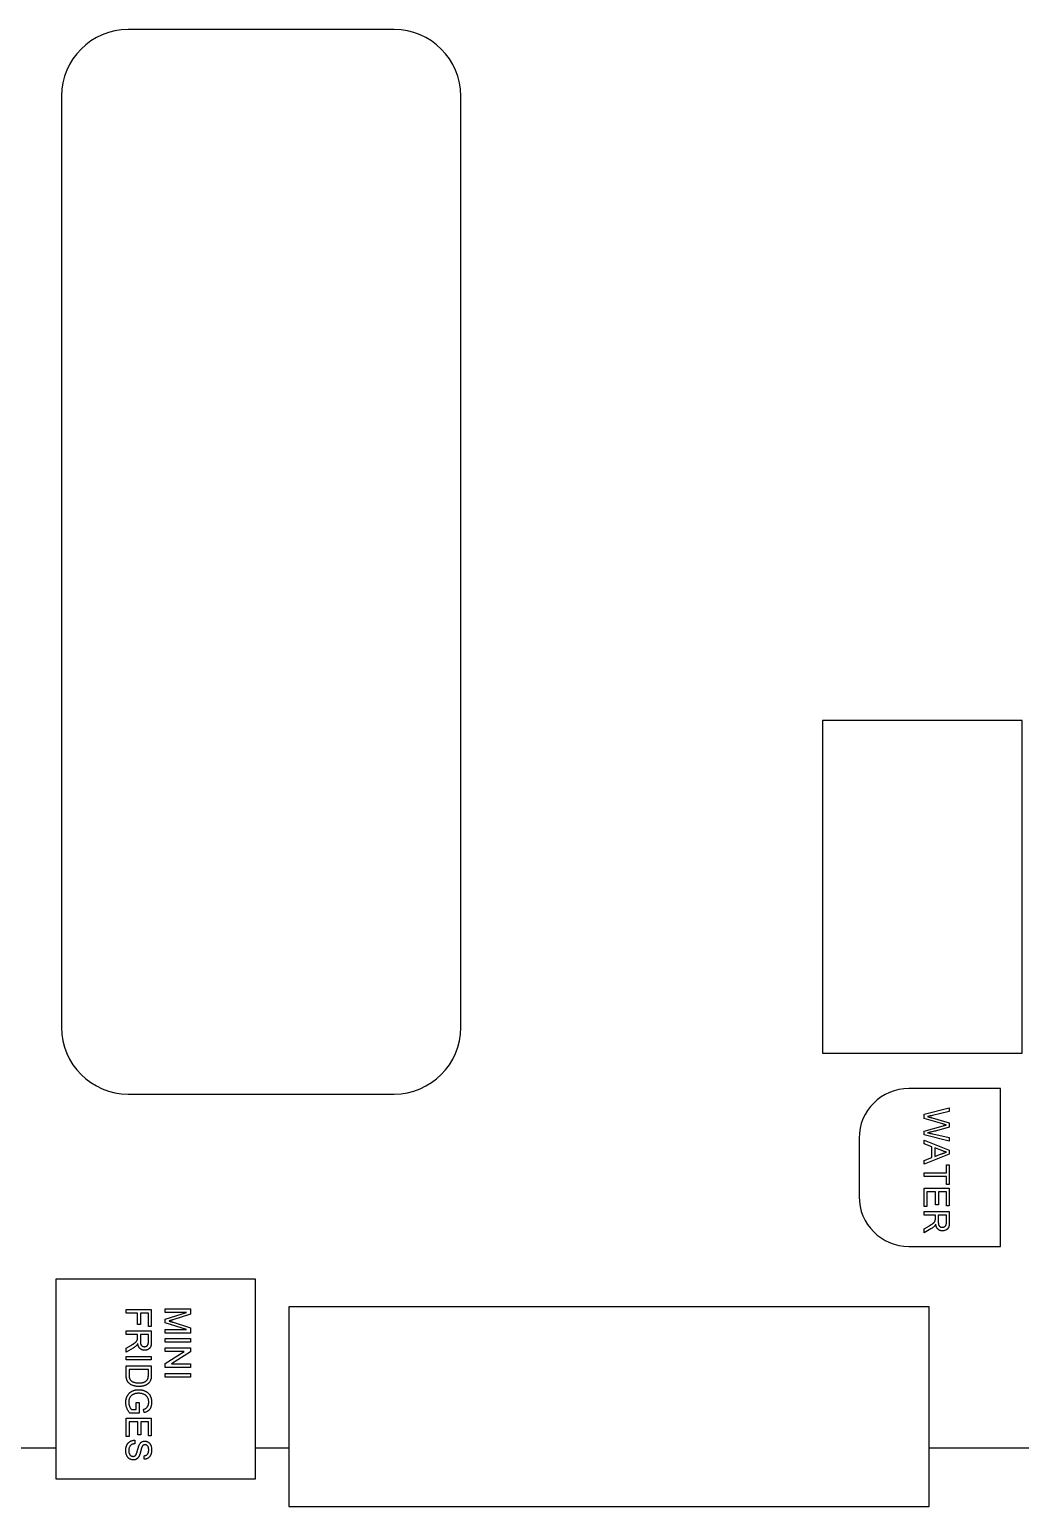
# Model space of a CAD drawing. Header units: inches. Extents: x -978 to -2, y 48 to 749.
# Drawn here: x -250.2 to -130.5, y 47.8 to 225.4 of the extents above; entities that cross this region are included whole.
import ezdxf

# ---------------------------------------------------------------- set-up
doc = ezdxf.new("R2010")
doc.units = ezdxf.units.IN
doc.header["$MEASUREMENT"] = 0

msp = doc.modelspace()

# ---------------------------------------------------------------- linework, layer by layer
at = {"color": 7, "linetype": 'Continuous', "lineweight": 25}
for p, q in [((-206.39, 225.37), (-238.39, 225.37)), ((-246.39, 217.37), (-246.39, 105.37)), ((-198.39, 105.37), (-198.39, 217.37)), ((-154.88, 142.28), (-154.88, 102.28)), ((-130.88, 142.28), (-154.88, 142.28)), ((-130.88, 102.28), (-130.88, 142.28)), ((-154.88, 102.28), (-130.88, 102.28)), ((-133.48, 98.04), (-144.48, 98.04)), ((-133.48, 79.04), (-133.48, 98.04)), ((-238.39, 97.37), (-206.39, 97.37)), ((-142.67, 94.93), (-139.63, 95.69)), ((-142.67, 94.42), (-142.67, 94.93)), ((-140.4, 93.77), (-142.67, 94.42)), ((-141.7, 94.51), (-139.63, 93.91)), ((-139.63, 95.25), (-141.63, 94.8)), ((-139.63, 95.69), (-139.63, 95.25)), ((-142.67, 92.92), (-140.35, 93.56)), ((-142.67, 92.45), (-142.67, 92.92)), ((-139.63, 91.69), (-142.67, 92.45)), ((-141.62, 92.58), (-139.63, 92.13)), ((-139.63, 93.39), (-141.15, 92.96)), ((-139.63, 93.91), (-139.63, 93.39)), ((-150.48, 92.04), (-150.48, 85.04)), ((-142.67, 91.83), (-139.63, 90.62)), ((-142.67, 91.38), (-142.67, 91.83)), ((-141.73, 91.03), (-142.67, 91.38)), ((-141.73, 89.74), (-141.73, 91.03)), ((-141.38, 90.9), (-141.38, 89.87)), ((-140.54, 90.59), (-141.38, 90.9)), ((-139.63, 92.13), (-139.63, 91.69)), ((-139.63, 90.62), (-139.63, 90.14)), ((-139.63, 90.14), (-142.67, 88.94)), ((-142.67, 89.39), (-141.73, 89.74)), ((-142.67, 88.94), (-142.67, 89.39)), ((-141.38, 89.87), (-140.59, 90.16)), ((-139.98, 88.85), (-139.63, 88.85)), ((-139.98, 87.88), (-139.98, 88.85)), ((-139.63, 88.85), (-139.63, 86.48)), ((-142.67, 87.88), (-139.98, 87.88)), ((-142.67, 87.45), (-142.67, 87.88)), ((-139.98, 87.45), (-142.67, 87.45)), ((-139.98, 86.48), (-139.98, 87.45)), ((-142.67, 86.05), (-139.63, 86.05)), ((-142.67, 83.83), (-142.67, 86.05)), ((-142.32, 85.62), (-142.32, 83.83)), ((-141.27, 85.62), (-142.32, 85.62)), ((-141.27, 84.03), (-141.27, 85.62)), ((-140.92, 85.62), (-140.92, 84.03)), ((-139.98, 85.62), (-140.92, 85.62)), ((-139.63, 86.48), (-139.98, 86.48)), ((-139.98, 83.91), (-139.98, 85.62)), ((-139.63, 86.05), (-139.63, 83.91)), ((-142.32, 83.83), (-142.67, 83.83)), ((-140.92, 84.03), (-141.27, 84.03)), ((-139.63, 83.91), (-139.98, 83.91)), ((-142.67, 83.25), (-139.63, 83.25)), ((-142.67, 82.82), (-142.67, 83.25)), ((-141.3, 82.82), (-142.67, 82.82)), ((-141.3, 82.38), (-141.3, 82.82)), ((-140.95, 82.82), (-140.95, 82.01)), ((-139.98, 82.82), (-140.95, 82.82)), ((-139.98, 81.92), (-139.98, 82.82)), ((-139.63, 83.25), (-139.63, 81.93)), ((-142.67, 81.16), (-142.03, 81.53)), ((-142.67, 80.67), (-142.67, 81.16)), ((-141.83, 81.16), (-142.67, 80.67)), ((-144.48, 79.04), (-133.48, 79.04)), ((-247.08, 75.09), (-247.08, 51.09)), ((-223.08, 75.09), (-247.08, 75.09)), ((-223.08, 51.09), (-223.08, 75.09)), ((-238.63, 71.46), (-235.6, 71.46)), ((-238.63, 71.03), (-238.63, 71.46)), ((-235.6, 71.46), (-235.6, 69.43)), ((-233.93, 71.53), (-230.89, 71.53)), ((-233.93, 71.11), (-233.93, 71.53)), ((-233.93, 70.3), (-231.36, 71.11)), ((-231.36, 71.11), (-233.93, 71.11)), ((-230.89, 71.53), (-230.89, 70.89)), ((-142.06, 71.78), (-219.06, 71.78)), ((-219.06, 71.78), (-219.06, 47.78)), ((-142.06, 47.78), (-142.06, 71.78)), ((-237.27, 71.03), (-238.63, 71.03)), ((-237.27, 69.67), (-237.27, 71.03)), ((-236.92, 69.67), (-237.27, 69.67)), ((-236.92, 71.03), (-236.92, 69.67)), ((-235.95, 71.03), (-236.92, 71.03)), ((-235.95, 69.43), (-235.95, 71.03)), ((-235.6, 69.43), (-235.95, 69.43)), ((-233.93, 69.86), (-233.93, 70.3)), ((-231.36, 69.05), (-233.93, 69.86)), ((-230.89, 70.89), (-233.02, 70.21)), ((-232.99, 69.93), (-230.89, 69.26)), ((-238.63, 68.89), (-235.6, 68.89)), ((-238.63, 68.46), (-238.63, 68.89)), ((-237.27, 68.46), (-238.63, 68.46)), ((-237.27, 68.02), (-237.27, 68.46)), ((-236.92, 68.46), (-236.92, 67.65)), ((-235.95, 68.46), (-236.92, 68.46)), ((-235.95, 67.56), (-235.95, 68.46)), ((-235.6, 68.89), (-235.6, 67.57)), ((-233.93, 69.05), (-231.36, 69.05)), ((-233.93, 68.62), (-233.93, 69.05)), ((-230.89, 68.62), (-233.93, 68.62)), ((-233.93, 67.96), (-230.89, 67.96)), ((-233.93, 67.53), (-233.93, 67.96)), ((-230.89, 67.53), (-233.93, 67.53)), ((-230.89, 69.26), (-230.89, 68.62)), ((-230.89, 67.96), (-230.89, 67.53)), ((-238.63, 66.8), (-237.99, 67.18)), ((-237.8, 66.81), (-238.63, 66.31)), ((-238.63, 66.31), (-238.63, 66.8)), ((-238.63, 65.82), (-235.6, 65.82)), ((-238.63, 65.39), (-238.63, 65.82)), ((-235.6, 65.82), (-235.6, 65.39)), ((-233.93, 66.83), (-230.89, 66.83)), ((-233.93, 66.4), (-233.93, 66.83)), ((-233.93, 64.95), (-231.66, 66.4)), ((-231.66, 66.4), (-233.93, 66.4)), ((-230.89, 66.38), (-233.16, 64.92)), ((-230.89, 66.83), (-230.89, 66.38)), ((-235.6, 65.39), (-238.63, 65.39)), ((-238.63, 64.69), (-235.6, 64.69)), ((-238.63, 63.6), (-238.63, 64.69)), ((-235.95, 64.26), (-238.28, 64.26)), ((-238.28, 64.26), (-238.28, 63.64)), ((-235.95, 63.65), (-235.95, 64.26)), ((-235.6, 64.69), (-235.6, 63.65)), ((-233.93, 64.5), (-233.93, 64.95)), ((-230.89, 64.5), (-233.93, 64.5)), ((-233.16, 64.92), (-230.89, 64.92)), ((-230.89, 64.92), (-230.89, 64.5)), ((-233.93, 63.76), (-230.89, 63.76)), ((-233.93, 63.33), (-233.93, 63.76)), ((-230.89, 63.33), (-233.93, 63.33)), ((-230.89, 63.76), (-230.89, 63.33)), ((-237.08, 59.01), (-238.2, 59.01)), ((-238, 59.44), (-237.43, 59.44)), ((-237.43, 60.26), (-237.08, 60.26)), ((-237.43, 59.44), (-237.43, 60.26)), ((-237.08, 60.26), (-237.08, 59.01)), ((-236.45, 59.06), (-236.55, 59.45)), ((-238.63, 58.39), (-235.6, 58.39)), ((-238.63, 56.17), (-238.63, 58.39)), ((-238.28, 57.96), (-238.28, 56.17)), ((-237.23, 57.96), (-238.28, 57.96)), ((-237.23, 56.37), (-237.23, 57.96)), ((-236.88, 57.96), (-236.88, 56.37)), ((-235.95, 57.96), (-236.88, 57.96)), ((-235.95, 56.25), (-235.95, 57.96)), ((-235.6, 58.39), (-235.6, 56.25)), ((-238.28, 56.17), (-238.63, 56.17)), ((-237.58, 55.75), (-237.58, 55.32)), ((-236.88, 56.37), (-237.23, 56.37)), ((-235.6, 56.25), (-235.95, 56.25)), ((-247.08, 54.78), (-343.83, 54.78)), ((-236.46, 53.45), (-236.46, 53.88)), ((-219.06, 54.78), (-223.08, 54.78)), ((-130.06, 54.78), (-142.06, 54.78)), ((-247.08, 51.09), (-223.08, 51.09)), ((-219.06, 47.78), (-142.06, 47.78))]:
    msp.add_line(p, q, dxfattribs=at)
for centre, radius, start, end in [((-238.39, 217.37), 8, 90, 180), ((-206.39, 217.37), 8, 0, 90), ((-238.39, 105.37), 8, 180, 270), ((-206.39, 105.37), 8, 270, 0), ((-144.48, 92.04), 6, 90, 180), ((-144.48, 85.04), 6, 180, 270)]:
    msp.add_arc(centre, radius, start, end, dxfattribs=at)
for points, knots in [([(-141.63, 94.8), (-141.73, 94.78), (-141.93, 94.73), (-142.14, 94.68), (-142.24, 94.66)], [0, 0, 0, 0, 0.502565, 1, 1, 1, 1]), ([(-142.24, 94.66), (-142.2, 94.65), (-142.14, 94.63), (-142.04, 94.6), (-141.95, 94.58), (-141.88, 94.56), (-141.82, 94.54), (-141.77, 94.52), (-141.73, 94.51), (-141.71, 94.51), (-141.7, 94.51)], [0, 0, 0, 0, 0.204226, 0.385542, 0.544548, 0.680944, 0.794732, 0.886212, 0.953741, 1, 1, 1, 1]), ([(-141.15, 92.96), (-141.25, 92.93), (-141.43, 92.89), (-141.71, 92.82), (-141.98, 92.77), (-142.15, 92.73), (-142.24, 92.72)], [0, 0, 0, 0, 0.2603861, 0.5134251, 0.7599736, 1, 1, 1, 1]), ([(-142.24, 92.72), (-142.2, 92.71), (-142.1, 92.69), (-141.95, 92.65), (-141.79, 92.62), (-141.68, 92.59), (-141.62, 92.58)], [0, 0, 0, 0, 0.215533, 0.453359, 0.715533, 1, 1, 1, 1]), ([(-140, 93.65), (-140.04, 93.66), (-140.11, 93.68), (-140.22, 93.71), (-140.31, 93.74), (-140.37, 93.76), (-140.4, 93.77)], [0, 0, 0, 0, 0.299433, 0.56578, 0.799637, 1, 1, 1, 1]), ([(-140.35, 93.56), (-140.32, 93.56), (-140.28, 93.57), (-140.22, 93.59), (-140.17, 93.61), (-140.12, 93.62), (-140.08, 93.63), (-140.05, 93.64), (-140.02, 93.64), (-140, 93.65), (-140, 93.65)], [0, 0, 0, 0, 0.19528, 0.370959, 0.526302, 0.66204, 0.776996, 0.871173, 0.945757, 1, 1, 1, 1]), ([(-139.98, 90.38), (-140.03, 90.4), (-140.13, 90.42), (-140.27, 90.47), (-140.41, 90.52), (-140.5, 90.57), (-140.54, 90.59)], [0, 0, 0, 0, 0.247294, 0.495608, 0.746359, 1, 1, 1, 1]), ([(-140.59, 90.16), (-140.55, 90.17), (-140.49, 90.19), (-140.41, 90.23), (-140.32, 90.26), (-140.25, 90.29), (-140.17, 90.31), (-140.1, 90.34), (-140.04, 90.36), (-140, 90.38), (-139.98, 90.38)], [0, 0, 0, 0, 0.153148, 0.299433, 0.436426, 0.565671, 0.686508, 0.799269, 0.903395, 1, 1, 1, 1]), ([(-142.03, 81.53), (-142, 81.55), (-141.96, 81.57), (-141.9, 81.61), (-141.84, 81.65), (-141.78, 81.68), (-141.73, 81.72), (-141.68, 81.75), (-141.64, 81.78), (-141.59, 81.81), (-141.54, 81.86), (-141.48, 81.9), (-141.43, 81.95), (-141.39, 82.01), (-141.35, 82.08), (-141.33, 82.14), (-141.32, 82.17)], [0, 0, 0, 0, 0.080769, 0.156517, 0.2279, 0.294266, 0.356814, 0.414349, 0.467579, 0.516318, 0.604286, 0.681525, 0.747606, 0.804429, 0.90542, 1, 1, 1, 1]), ([(-141.27, 81.72), (-141.28, 81.69), (-141.3, 81.65), (-141.34, 81.58), (-141.38, 81.53), (-141.4, 81.5), (-141.42, 81.48)], [0, 0, 0, 0, 0.2931027, 0.5547385, 0.7918948, 1, 1, 1, 1]), ([(-141.32, 82.17), (-141.32, 82.18), (-141.31, 82.21), (-141.31, 82.26), (-141.3, 82.32), (-141.3, 82.36), (-141.3, 82.38)], [0, 0, 0, 0, 0.177495, 0.405226, 0.678388, 1, 1, 1, 1]), ([(-140.45, 80.91), (-140.48, 80.91), (-140.53, 80.92), (-140.6, 80.92), (-140.67, 80.94), (-140.74, 80.96), (-140.81, 80.99), (-140.87, 81.02), (-140.93, 81.06), (-140.99, 81.11), (-141.04, 81.16), (-141.09, 81.22), (-141.13, 81.29), (-141.17, 81.36), (-141.2, 81.44), (-141.23, 81.53), (-141.25, 81.62), (-141.26, 81.69), (-141.27, 81.72)], [0, 0, 0, 0, 0.061418, 0.121304, 0.179238, 0.235956, 0.292239, 0.348223, 0.404476, 0.462061, 0.520714, 0.580393, 0.642245, 0.70636, 0.774297, 0.84526, 0.920621, 1, 1, 1, 1]), ([(-140.95, 82.01), (-140.95, 81.97), (-140.95, 81.89), (-140.94, 81.78), (-140.93, 81.69), (-140.9, 81.62), (-140.87, 81.55), (-140.83, 81.5), (-140.78, 81.45), (-140.72, 81.41), (-140.66, 81.38), (-140.6, 81.36), (-140.53, 81.34), (-140.48, 81.34), (-140.46, 81.34)], [0, 0, 0, 0, 0.128817, 0.240812, 0.337931, 0.420591, 0.494504, 0.565999, 0.637128, 0.709447, 0.782216, 0.854334, 0.926195, 1, 1, 1, 1]), ([(-140.46, 81.34), (-140.44, 81.34), (-140.41, 81.34), (-140.36, 81.35), (-140.31, 81.36), (-140.27, 81.38), (-140.23, 81.4), (-140.19, 81.42), (-140.15, 81.45), (-140.12, 81.48), (-140.08, 81.52), (-140.06, 81.56), (-140.03, 81.61), (-140.01, 81.66), (-140, 81.72), (-139.99, 81.78), (-139.98, 81.84), (-139.98, 81.89), (-139.98, 81.92)], [0, 0, 0, 0, 0.060326, 0.11816, 0.174187, 0.229539, 0.28345, 0.337827, 0.392632, 0.448466, 0.505965, 0.565059, 0.626654, 0.692232, 0.761131, 0.83531, 0.915326, 1, 1, 1, 1]), ([(-139.63, 81.93), (-139.63, 81.9), (-139.63, 81.84), (-139.64, 81.75), (-139.64, 81.67), (-139.65, 81.6), (-139.66, 81.53), (-139.68, 81.46), (-139.69, 81.4), (-139.71, 81.35), (-139.73, 81.3), (-139.76, 81.26), (-139.79, 81.21), (-139.82, 81.17), (-139.86, 81.13), (-139.9, 81.1), (-139.95, 81.06), (-140.01, 81.02), (-140.1, 80.98), (-140.21, 80.94), (-140.33, 80.92), (-140.41, 80.92), (-140.45, 80.91)], [0, 0, 0, 0, 0.062106, 0.120199, 0.174366, 0.225016, 0.272326, 0.316351, 0.356828, 0.393933, 0.429541, 0.46463, 0.49998, 0.535423, 0.57159, 0.608131, 0.645881, 0.684732, 0.762604, 0.840514, 0.919082, 1, 1, 1, 1]), ([(-141.42, 81.48), (-141.44, 81.45), (-141.5, 81.4), (-141.6, 81.31), (-141.71, 81.24), (-141.79, 81.19), (-141.83, 81.16)], [0, 0, 0, 0, 0.229543, 0.470754, 0.728168, 1, 1, 1, 1]), ([(-233.02, 70.21), (-233.05, 70.21), (-233.09, 70.19), (-233.16, 70.17), (-233.22, 70.15), (-233.28, 70.13), (-233.33, 70.12), (-233.38, 70.1), (-233.43, 70.09), (-233.45, 70.08), (-233.47, 70.08)], [0, 0, 0, 0, 0.162526, 0.314315, 0.454978, 0.584519, 0.704567, 0.813495, 0.911681, 1, 1, 1, 1]), ([(-233.47, 70.08), (-233.45, 70.07), (-233.42, 70.06), (-233.37, 70.05), (-233.32, 70.03), (-233.26, 70.01), (-233.2, 70), (-233.13, 69.97), (-233.06, 69.95), (-233.01, 69.94), (-232.99, 69.93)], [0, 0, 0, 0, 0.089205, 0.189833, 0.299233, 0.419261, 0.549207, 0.689074, 0.839579, 1, 1, 1, 1]), ([(-237.99, 67.18), (-237.97, 67.19), (-237.93, 67.22), (-237.86, 67.25), (-237.8, 67.29), (-237.75, 67.33), (-237.7, 67.36), (-237.65, 67.39), (-237.61, 67.42), (-237.56, 67.46), (-237.5, 67.5), (-237.45, 67.55), (-237.4, 67.59), (-237.36, 67.65), (-237.31, 67.72), (-237.3, 67.78), (-237.29, 67.81)], [0, 0, 0, 0, 0.080781, 0.156541, 0.227935, 0.29431, 0.356868, 0.414759, 0.467641, 0.516748, 0.60473, 0.681571, 0.74811, 0.804941, 0.905406, 1, 1, 1, 1]), ([(-237.29, 67.81), (-237.28, 67.83), (-237.28, 67.85), (-237.28, 67.9), (-237.27, 67.96), (-237.27, 68), (-237.27, 68.02)], [0, 0, 0, 0, 0.177495, 0.405226, 0.678388, 1, 1, 1, 1]), ([(-236.92, 67.65), (-236.92, 67.61), (-236.92, 67.53), (-236.91, 67.43), (-236.89, 67.34), (-236.87, 67.26), (-236.84, 67.19), (-236.8, 67.14), (-236.75, 67.09), (-236.69, 67.05), (-236.63, 67.02), (-236.56, 67), (-236.5, 66.99), (-236.45, 66.99), (-236.43, 66.98)], [0, 0, 0, 0, 0.1288603, 0.2408922, 0.3380442, 0.4201205, 0.4940585, 0.5660948, 0.636805, 0.7091484, 0.7819418, 0.8542853, 0.9261704, 1, 1, 1, 1]), ([(-236.43, 66.98), (-236.41, 66.99), (-236.38, 66.99), (-236.33, 66.99), (-236.28, 67), (-236.24, 67.02), (-236.19, 67.04), (-236.16, 67.06), (-236.12, 67.09), (-236.08, 67.12), (-236.05, 67.16), (-236.02, 67.2), (-236, 67.25), (-235.98, 67.3), (-235.97, 67.36), (-235.96, 67.42), (-235.95, 67.49), (-235.95, 67.53), (-235.95, 67.56)], [0, 0, 0, 0, 0.060326, 0.11816, 0.174187, 0.229539, 0.28345, 0.337827, 0.392632, 0.448466, 0.505965, 0.565059, 0.626654, 0.692232, 0.761131, 0.83531, 0.915326, 1, 1, 1, 1]), ([(-235.6, 67.57), (-235.6, 67.54), (-235.6, 67.48), (-235.6, 67.4), (-235.61, 67.32), (-235.62, 67.24), (-235.63, 67.17), (-235.64, 67.11), (-235.66, 67.05), (-235.68, 66.99), (-235.7, 66.94), (-235.73, 66.9), (-235.76, 66.85), (-235.79, 66.81), (-235.83, 66.78), (-235.87, 66.74), (-235.92, 66.71), (-235.98, 66.67), (-236.07, 66.62), (-236.18, 66.58), (-236.3, 66.56), (-236.38, 66.56), (-236.42, 66.56)], [0, 0, 0, 0, 0.062113, 0.120212, 0.174385, 0.225444, 0.272358, 0.316388, 0.356869, 0.393978, 0.429589, 0.464683, 0.500036, 0.535483, 0.571363, 0.607909, 0.645662, 0.684517, 0.762579, 0.840497, 0.919073, 1, 1, 1, 1]), ([(-237.38, 67.13), (-237.41, 67.1), (-237.47, 67.04), (-237.57, 66.96), (-237.68, 66.88), (-237.76, 66.83), (-237.8, 66.81)], [0, 0, 0, 0, 0.229528, 0.471466, 0.728186, 1, 1, 1, 1]), ([(-237.23, 67.36), (-237.25, 67.34), (-237.27, 67.29), (-237.31, 67.23), (-237.34, 67.17), (-237.37, 67.14), (-237.38, 67.13)], [0, 0, 0, 0, 0.293076, 0.556562, 0.791914, 1, 1, 1, 1]), ([(-236.42, 66.56), (-236.44, 66.56), (-236.49, 66.56), (-236.57, 66.57), (-236.64, 66.58), (-236.71, 66.6), (-236.78, 66.63), (-236.84, 66.67), (-236.9, 66.71), (-236.96, 66.75), (-237.01, 66.81), (-237.06, 66.87), (-237.1, 66.93), (-237.13, 67.01), (-237.17, 67.08), (-237.19, 67.17), (-237.22, 67.26), (-237.23, 67.33), (-237.23, 67.36)], [0, 0, 0, 0, 0.061413, 0.121295, 0.179224, 0.235938, 0.292217, 0.348197, 0.404445, 0.462026, 0.520334, 0.580383, 0.641826, 0.706363, 0.773851, 0.845266, 0.920155, 1, 1, 1, 1]), ([(-237.1, 62.2), (-237.16, 62.2), (-237.26, 62.2), (-237.42, 62.22), (-237.57, 62.24), (-237.71, 62.28), (-237.84, 62.32), (-237.95, 62.37), (-238.06, 62.42), (-238.15, 62.48), (-238.24, 62.55), (-238.31, 62.62), (-238.37, 62.69), (-238.43, 62.76), (-238.48, 62.84), (-238.52, 62.93), (-238.55, 63.02), (-238.58, 63.12), (-238.61, 63.23), (-238.62, 63.35), (-238.63, 63.47), (-238.63, 63.56), (-238.63, 63.6)], [0, 0, 0, 0, 0.070538, 0.137265, 0.200472, 0.260573, 0.317203, 0.370006, 0.419824, 0.466241, 0.510134, 0.552081, 0.591863, 0.630336, 0.668716, 0.708706, 0.750896, 0.795285, 0.84198, 0.891765, 0.944294, 1, 1, 1, 1]), ([(-238.28, 63.64), (-238.28, 63.59), (-238.28, 63.51), (-238.27, 63.38), (-238.25, 63.28), (-238.23, 63.19), (-238.2, 63.11), (-238.16, 63.04), (-238.12, 62.97), (-238.09, 62.94), (-238.07, 62.92)], [0, 0, 0, 0, 0.177956, 0.336653, 0.476122, 0.597334, 0.707007, 0.80993, 0.907088, 1, 1, 1, 1]), ([(-238.07, 62.92), (-238.04, 62.9), (-237.99, 62.85), (-237.9, 62.8), (-237.8, 62.75), (-237.68, 62.7), (-237.55, 62.67), (-237.41, 62.65), (-237.26, 62.63), (-237.15, 62.63), (-237.09, 62.63)], [0, 0, 0, 0, 0.097773, 0.20086, 0.310441, 0.427816, 0.555168, 0.691834, 0.840089, 1, 1, 1, 1]), ([(-235.86, 62.68), (-235.88, 62.66), (-235.91, 62.62), (-235.97, 62.56), (-236.03, 62.51), (-236.09, 62.47), (-236.16, 62.42), (-236.23, 62.38), (-236.3, 62.35), (-236.38, 62.32), (-236.46, 62.29), (-236.54, 62.27), (-236.63, 62.25), (-236.72, 62.23), (-236.81, 62.22), (-236.9, 62.21), (-237, 62.2), (-237.07, 62.2), (-237.1, 62.2)], [0, 0, 0, 0, 0.056812, 0.113882, 0.170533, 0.227547, 0.285353, 0.343701, 0.403, 0.463842, 0.525815, 0.588967, 0.653271, 0.719097, 0.786749, 0.855788, 0.926836, 1, 1, 1, 1]), ([(-237.09, 62.63), (-237.05, 62.63), (-236.98, 62.63), (-236.87, 62.64), (-236.77, 62.65), (-236.67, 62.67), (-236.58, 62.69), (-236.5, 62.71), (-236.43, 62.74), (-236.36, 62.78), (-236.3, 62.82), (-236.24, 62.86), (-236.19, 62.9), (-236.14, 62.95), (-236.1, 62.99), (-236.07, 63.04), (-236.04, 63.09), (-236.02, 63.13), (-236.01, 63.15)], [0, 0, 0, 0, 0.091258, 0.177402, 0.258694, 0.334791, 0.406045, 0.473581, 0.537187, 0.597012, 0.654533, 0.709286, 0.761518, 0.811848, 0.860604, 0.907806, 0.954259, 1, 1, 1, 1]), ([(-236.01, 63.15), (-236.01, 63.16), (-236, 63.19), (-235.98, 63.24), (-235.97, 63.29), (-235.97, 63.35), (-235.96, 63.42), (-235.95, 63.49), (-235.95, 63.57), (-235.95, 63.62), (-235.95, 63.65)], [0, 0, 0, 0, 0.087425, 0.185248, 0.292738, 0.411206, 0.541246, 0.682781, 0.836034, 1, 1, 1, 1]), ([(-235.64, 63.12), (-235.65, 63.08), (-235.68, 62.99), (-235.72, 62.88), (-235.79, 62.77), (-235.84, 62.71), (-235.86, 62.68)], [0, 0, 0, 0, 0.261195, 0.513143, 0.757809, 1, 1, 1, 1]), ([(-235.6, 63.65), (-235.6, 63.62), (-235.6, 63.57), (-235.6, 63.49), (-235.61, 63.41), (-235.61, 63.35), (-235.62, 63.28), (-235.62, 63.22), (-235.63, 63.17), (-235.64, 63.13), (-235.64, 63.12)], [0, 0, 0, 0, 0.157891, 0.3067943, 0.4456742, 0.5756804, 0.6946315, 0.8059778, 0.9077644, 1, 1, 1, 1]), ([(-238.67, 60.27), (-238.67, 60.3), (-238.67, 60.38), (-238.66, 60.48), (-238.65, 60.59), (-238.63, 60.69), (-238.6, 60.79), (-238.57, 60.89), (-238.53, 60.98), (-238.48, 61.08), (-238.43, 61.16), (-238.38, 61.25), (-238.32, 61.33), (-238.25, 61.4), (-238.18, 61.46), (-238.1, 61.52), (-238.02, 61.58), (-237.93, 61.63), (-237.84, 61.67), (-237.75, 61.71), (-237.65, 61.74), (-237.55, 61.77), (-237.45, 61.79), (-237.35, 61.8), (-237.24, 61.81), (-237.17, 61.81), (-237.13, 61.81)], [0, 0, 0, 0, 0.044699, 0.088796, 0.131912, 0.174225, 0.21638, 0.258301, 0.299833, 0.341459, 0.382703, 0.423098, 0.463002, 0.502657, 0.541964, 0.581674, 0.621727, 0.662298, 0.703372, 0.744354, 0.78565, 0.827265, 0.869336, 0.911963, 0.955548, 1, 1, 1, 1]), ([(-237.12, 61.38), (-237.15, 61.38), (-237.21, 61.38), (-237.31, 61.38), (-237.4, 61.37), (-237.48, 61.35), (-237.57, 61.33), (-237.64, 61.31), (-237.72, 61.28), (-237.79, 61.25), (-237.85, 61.21), (-237.92, 61.17), (-237.97, 61.13), (-238.02, 61.08), (-238.07, 61.03), (-238.12, 60.98), (-238.16, 60.92), (-238.2, 60.83), (-238.25, 60.72), (-238.29, 60.59), (-238.32, 60.45), (-238.32, 60.35), (-238.32, 60.3)], [0, 0, 0, 0, 0.053538, 0.104883, 0.154435, 0.202077, 0.247846, 0.291965, 0.335047, 0.37675, 0.417413, 0.45728, 0.496143, 0.534506, 0.572835, 0.611177, 0.649576, 0.688923, 0.767064, 0.844414, 0.921553, 1, 1, 1, 1]), ([(-237.13, 61.81), (-237.09, 61.81), (-237.02, 61.81), (-236.92, 61.8), (-236.81, 61.79), (-236.71, 61.77), (-236.6, 61.74), (-236.5, 61.71), (-236.41, 61.67), (-236.31, 61.63), (-236.22, 61.58), (-236.13, 61.53), (-236.05, 61.47), (-235.98, 61.4), (-235.91, 61.34), (-235.85, 61.26), (-235.79, 61.18), (-235.74, 61.1), (-235.7, 61.01), (-235.66, 60.92), (-235.63, 60.82), (-235.61, 60.72), (-235.59, 60.62), (-235.57, 60.52), (-235.56, 60.41), (-235.56, 60.34), (-235.56, 60.3)], [0, 0, 0, 0, 0.044166, 0.087712, 0.131033, 0.173745, 0.216216, 0.25865, 0.301202, 0.343925, 0.386289, 0.427414, 0.46767, 0.507345, 0.546586, 0.58565, 0.624788, 0.664254, 0.704074, 0.744334, 0.784891, 0.825992, 0.867977, 0.91081, 0.954848, 1, 1, 1, 1]), ([(-236.51, 61.27), (-236.56, 61.29), (-236.65, 61.32), (-236.8, 61.36), (-236.96, 61.38), (-237.06, 61.38), (-237.12, 61.38)], [0, 0, 0, 0, 0.242983, 0.489083, 0.740679, 1, 1, 1, 1]), ([(-235.91, 60.31), (-235.91, 60.35), (-235.91, 60.43), (-235.93, 60.56), (-235.95, 60.67), (-235.99, 60.77), (-236.04, 60.86), (-236.09, 60.95), (-236.15, 61.02), (-236.21, 61.09), (-236.28, 61.14), (-236.35, 61.19), (-236.43, 61.24), (-236.48, 61.26), (-236.51, 61.27)], [0, 0, 0, 0, 0.106841, 0.206857, 0.301553, 0.390955, 0.476129, 0.556665, 0.634465, 0.709591, 0.783322, 0.855747, 0.927791, 1, 1, 1, 1]), ([(-238.2, 59.01), (-238.24, 59.06), (-238.31, 59.16), (-238.41, 59.31), (-238.49, 59.46), (-238.56, 59.62), (-238.61, 59.78), (-238.64, 59.94), (-238.67, 60.1), (-238.67, 60.21), (-238.67, 60.27)], [0, 0, 0, 0, 0.135541, 0.266762, 0.393554, 0.517946, 0.639664, 0.759797, 0.87974, 1, 1, 1, 1]), ([(-238.32, 60.3), (-238.32, 60.26), (-238.32, 60.18), (-238.3, 60.05), (-238.27, 59.93), (-238.22, 59.81), (-238.17, 59.7), (-238.12, 59.6), (-238.06, 59.51), (-238.02, 59.46), (-238, 59.44)], [0, 0, 0, 0, 0.135098, 0.2695732, 0.4050257, 0.5431173, 0.676348, 0.7968032, 0.9036633, 1, 1, 1, 1]), ([(-236.55, 59.45), (-236.52, 59.46), (-236.45, 59.49), (-236.35, 59.52), (-236.27, 59.57), (-236.2, 59.62), (-236.13, 59.67), (-236.08, 59.74), (-236.03, 59.82), (-235.99, 59.9), (-235.95, 59.99), (-235.93, 60.09), (-235.91, 60.2), (-235.91, 60.27), (-235.91, 60.31)], [0, 0, 0, 0, 0.097074, 0.185918, 0.266117, 0.339402, 0.409907, 0.483113, 0.560459, 0.642739, 0.728631, 0.816103, 0.906097, 1, 1, 1, 1]), ([(-235.56, 60.3), (-235.56, 60.25), (-235.56, 60.14), (-235.58, 59.99), (-235.62, 59.84), (-235.66, 59.73), (-235.69, 59.64), (-235.72, 59.58), (-235.76, 59.52), (-235.79, 59.47), (-235.83, 59.42), (-235.87, 59.37), (-235.92, 59.33), (-235.98, 59.28), (-236.06, 59.22), (-236.18, 59.16), (-236.31, 59.1), (-236.41, 59.08), (-236.45, 59.06)], [0, 0, 0, 0, 0.096242, 0.188044, 0.277016, 0.363173, 0.405261, 0.445984, 0.48547, 0.524163, 0.561827, 0.599244, 0.63556, 0.671986, 0.746256, 0.824953, 0.909432, 1, 1, 1, 1]), ([(-238.67, 54.47), (-238.67, 54.51), (-238.67, 54.57), (-238.66, 54.67), (-238.66, 54.76), (-238.64, 54.85), (-238.62, 54.93), (-238.6, 55.01), (-238.58, 55.08), (-238.55, 55.15), (-238.51, 55.22), (-238.47, 55.28), (-238.43, 55.34), (-238.39, 55.4), (-238.34, 55.45), (-238.28, 55.5), (-238.22, 55.54), (-238.16, 55.58), (-238.1, 55.62), (-238.03, 55.65), (-237.96, 55.68), (-237.89, 55.7), (-237.82, 55.72), (-237.74, 55.73), (-237.66, 55.74), (-237.61, 55.74), (-237.58, 55.75)], [0, 0, 0, 0, 0.0524926, 0.1028255, 0.1513973, 0.1980331, 0.2428759, 0.2859992, 0.3278487, 0.3683946, 0.407852, 0.4468376, 0.485166, 0.5233414, 0.5616022, 0.5999199, 0.6384964, 0.6777906, 0.71729, 0.7566052, 0.7960679, 0.8358862, 0.8757137, 0.9162635, 0.9577597, 1, 1, 1, 1]), ([(-237.58, 55.32), (-237.62, 55.31), (-237.7, 55.3), (-237.8, 55.28), (-237.89, 55.25), (-237.98, 55.21), (-238.05, 55.15), (-238.12, 55.09), (-238.18, 55.01), (-238.23, 54.92), (-238.27, 54.82), (-238.3, 54.72), (-238.32, 54.61), (-238.32, 54.53), (-238.32, 54.49)], [0, 0, 0, 0, 0.093796, 0.180188, 0.260363, 0.334847, 0.407093, 0.481448, 0.559271, 0.64227, 0.728586, 0.815978, 0.906035, 1, 1, 1, 1]), ([(-237.38, 54.12), (-237.38, 54.13), (-237.37, 54.16), (-237.36, 54.2), (-237.34, 54.25), (-237.32, 54.31), (-237.3, 54.37), (-237.28, 54.45), (-237.26, 54.53), (-237.24, 54.62), (-237.21, 54.71), (-237.19, 54.8), (-237.16, 54.88), (-237.14, 54.95), (-237.12, 55.02), (-237.09, 55.08), (-237.07, 55.13), (-237.05, 55.17), (-237.05, 55.18)], [0, 0, 0, 0, 0.0312, 0.070487, 0.117215, 0.171576, 0.234122, 0.303963, 0.382156, 0.467646, 0.554335, 0.635074, 0.710037, 0.779092, 0.842966, 0.901001, 0.953246, 1, 1, 1, 1]), ([(-237.05, 55.18), (-237.03, 55.22), (-236.99, 55.29), (-236.92, 55.38), (-236.85, 55.46), (-236.77, 55.52), (-236.68, 55.57), (-236.59, 55.6), (-236.49, 55.63), (-236.43, 55.63), (-236.39, 55.63)], [0, 0, 0, 0, 0.144805, 0.279512, 0.406394, 0.527502, 0.645393, 0.761885, 0.878942, 1, 1, 1, 1]), ([(-236.63, 55.09), (-236.64, 55.08), (-236.66, 55.06), (-236.69, 55.02), (-236.71, 54.96), (-236.74, 54.9), (-236.77, 54.82), (-236.79, 54.74), (-236.82, 54.64), (-236.85, 54.54), (-236.87, 54.43), (-236.9, 54.33), (-236.92, 54.24), (-236.95, 54.15), (-236.97, 54.08), (-237, 54.01), (-237.02, 53.95), (-237.03, 53.92), (-237.04, 53.9)], [0, 0, 0, 0, 0.032743, 0.07241, 0.119611, 0.174673, 0.237345, 0.308352, 0.38763, 0.474784, 0.563332, 0.645136, 0.720203, 0.789134, 0.851497, 0.907331, 0.956969, 1, 1, 1, 1]), ([(-236.36, 55.2), (-236.39, 55.2), (-236.44, 55.2), (-236.51, 55.18), (-236.58, 55.14), (-236.61, 55.11), (-236.63, 55.09)], [0, 0, 0, 0, 0.262741, 0.509957, 0.753327, 1, 1, 1, 1]), ([(-236.39, 55.63), (-236.35, 55.63), (-236.28, 55.62), (-236.17, 55.6), (-236.06, 55.56), (-235.98, 55.51), (-235.92, 55.47), (-235.87, 55.43), (-235.83, 55.39), (-235.79, 55.34), (-235.75, 55.29), (-235.72, 55.24), (-235.69, 55.18), (-235.65, 55.1), (-235.62, 55), (-235.58, 54.86), (-235.56, 54.72), (-235.56, 54.63), (-235.56, 54.58)], [0, 0, 0, 0, 0.074995, 0.149165, 0.223664, 0.300412, 0.33957, 0.378921, 0.418096, 0.45823, 0.498427, 0.539708, 0.582216, 0.625824, 0.715481, 0.807384, 0.901634, 1, 1, 1, 1]), ([(-235.91, 54.56), (-235.91, 54.59), (-235.91, 54.64), (-235.92, 54.71), (-235.93, 54.78), (-235.94, 54.85), (-235.96, 54.91), (-235.98, 54.96), (-236.01, 55.01), (-236.04, 55.05), (-236.08, 55.08), (-236.11, 55.11), (-236.15, 55.14), (-236.19, 55.16), (-236.23, 55.18), (-236.27, 55.19), (-236.32, 55.2), (-236.35, 55.2), (-236.36, 55.2)], [0, 0, 0, 0, 0.091511, 0.177143, 0.257108, 0.331198, 0.400592, 0.465625, 0.526973, 0.585443, 0.641399, 0.695044, 0.746782, 0.796959, 0.847545, 0.897439, 0.947649, 1, 1, 1, 1]), ([(-237.77, 53.37), (-237.81, 53.37), (-237.89, 53.38), (-238.01, 53.4), (-238.12, 53.45), (-238.21, 53.5), (-238.28, 53.54), (-238.33, 53.58), (-238.37, 53.63), (-238.41, 53.68), (-238.45, 53.73), (-238.49, 53.78), (-238.52, 53.84), (-238.57, 53.92), (-238.61, 54.03), (-238.64, 54.17), (-238.67, 54.32), (-238.67, 54.42), (-238.67, 54.47)], [0, 0, 0, 0, 0.074816, 0.148535, 0.223872, 0.301297, 0.340894, 0.38034, 0.420127, 0.45995, 0.500831, 0.541907, 0.584439, 0.62808, 0.717267, 0.80786, 0.901925, 1, 1, 1, 1]), ([(-238.32, 54.49), (-238.32, 54.46), (-238.32, 54.39), (-238.31, 54.3), (-238.28, 54.2), (-238.25, 54.12), (-238.21, 54.05), (-238.17, 53.98), (-238.11, 53.92), (-238.05, 53.88), (-237.99, 53.84), (-237.93, 53.82), (-237.86, 53.8), (-237.81, 53.8), (-237.79, 53.8)], [0, 0, 0, 0, 0.105584, 0.205868, 0.300947, 0.393002, 0.480949, 0.562874, 0.641461, 0.717742, 0.791772, 0.862716, 0.931777, 1, 1, 1, 1]), ([(-237.79, 53.8), (-237.77, 53.8), (-237.73, 53.8), (-237.67, 53.82), (-237.61, 53.84), (-237.55, 53.87), (-237.5, 53.92), (-237.46, 53.98), (-237.42, 54.04), (-237.4, 54.1), (-237.38, 54.12)], [0, 0, 0, 0, 0.117768, 0.230176, 0.339843, 0.450625, 0.566943, 0.696021, 0.839438, 1, 1, 1, 1]), ([(-237.04, 53.9), (-237.05, 53.88), (-237.07, 53.83), (-237.1, 53.77), (-237.14, 53.72), (-237.17, 53.67), (-237.21, 53.62), (-237.26, 53.57), (-237.3, 53.54), (-237.34, 53.5), (-237.39, 53.47), (-237.44, 53.44), (-237.49, 53.42), (-237.54, 53.4), (-237.6, 53.39), (-237.66, 53.38), (-237.71, 53.37), (-237.75, 53.37), (-237.77, 53.37)], [0, 0, 0, 0, 0.074931, 0.147078, 0.216364, 0.282503, 0.346688, 0.408836, 0.469262, 0.528432, 0.587001, 0.644416, 0.702189, 0.759767, 0.81849, 0.877633, 0.93802, 1, 1, 1, 1]), ([(-235.56, 54.58), (-235.56, 54.52), (-235.56, 54.42), (-235.58, 54.26), (-235.62, 54.12), (-235.66, 54.01), (-235.7, 53.93), (-235.73, 53.87), (-235.76, 53.81), (-235.8, 53.76), (-235.84, 53.72), (-235.89, 53.67), (-235.93, 53.63), (-236, 53.59), (-236.09, 53.53), (-236.21, 53.49), (-236.33, 53.46), (-236.41, 53.45), (-236.46, 53.45)], [0, 0, 0, 0, 0.100475, 0.195644, 0.286083, 0.372983, 0.415026, 0.456052, 0.495939, 0.535566, 0.574087, 0.612519, 0.651081, 0.689513, 0.766237, 0.84235, 0.919974, 1, 1, 1, 1]), ([(-236.46, 53.88), (-236.43, 53.88), (-236.39, 53.89), (-236.33, 53.9), (-236.27, 53.92), (-236.22, 53.94), (-236.17, 53.97), (-236.13, 54), (-236.08, 54.03), (-236.05, 54.07), (-236.02, 54.12), (-235.99, 54.16), (-235.96, 54.22), (-235.94, 54.28), (-235.93, 54.34), (-235.92, 54.41), (-235.91, 54.48), (-235.91, 54.53), (-235.91, 54.56)], [0, 0, 0, 0, 0.067155, 0.131403, 0.192732, 0.251253, 0.307704, 0.362699, 0.417778, 0.472304, 0.527873, 0.58523, 0.645057, 0.707952, 0.774434, 0.84494, 0.920404, 1, 1, 1, 1])]:
    msp.add_open_spline(points, degree=3, knots=knots, dxfattribs=at)

doc.saveas('drawing.dxf')
